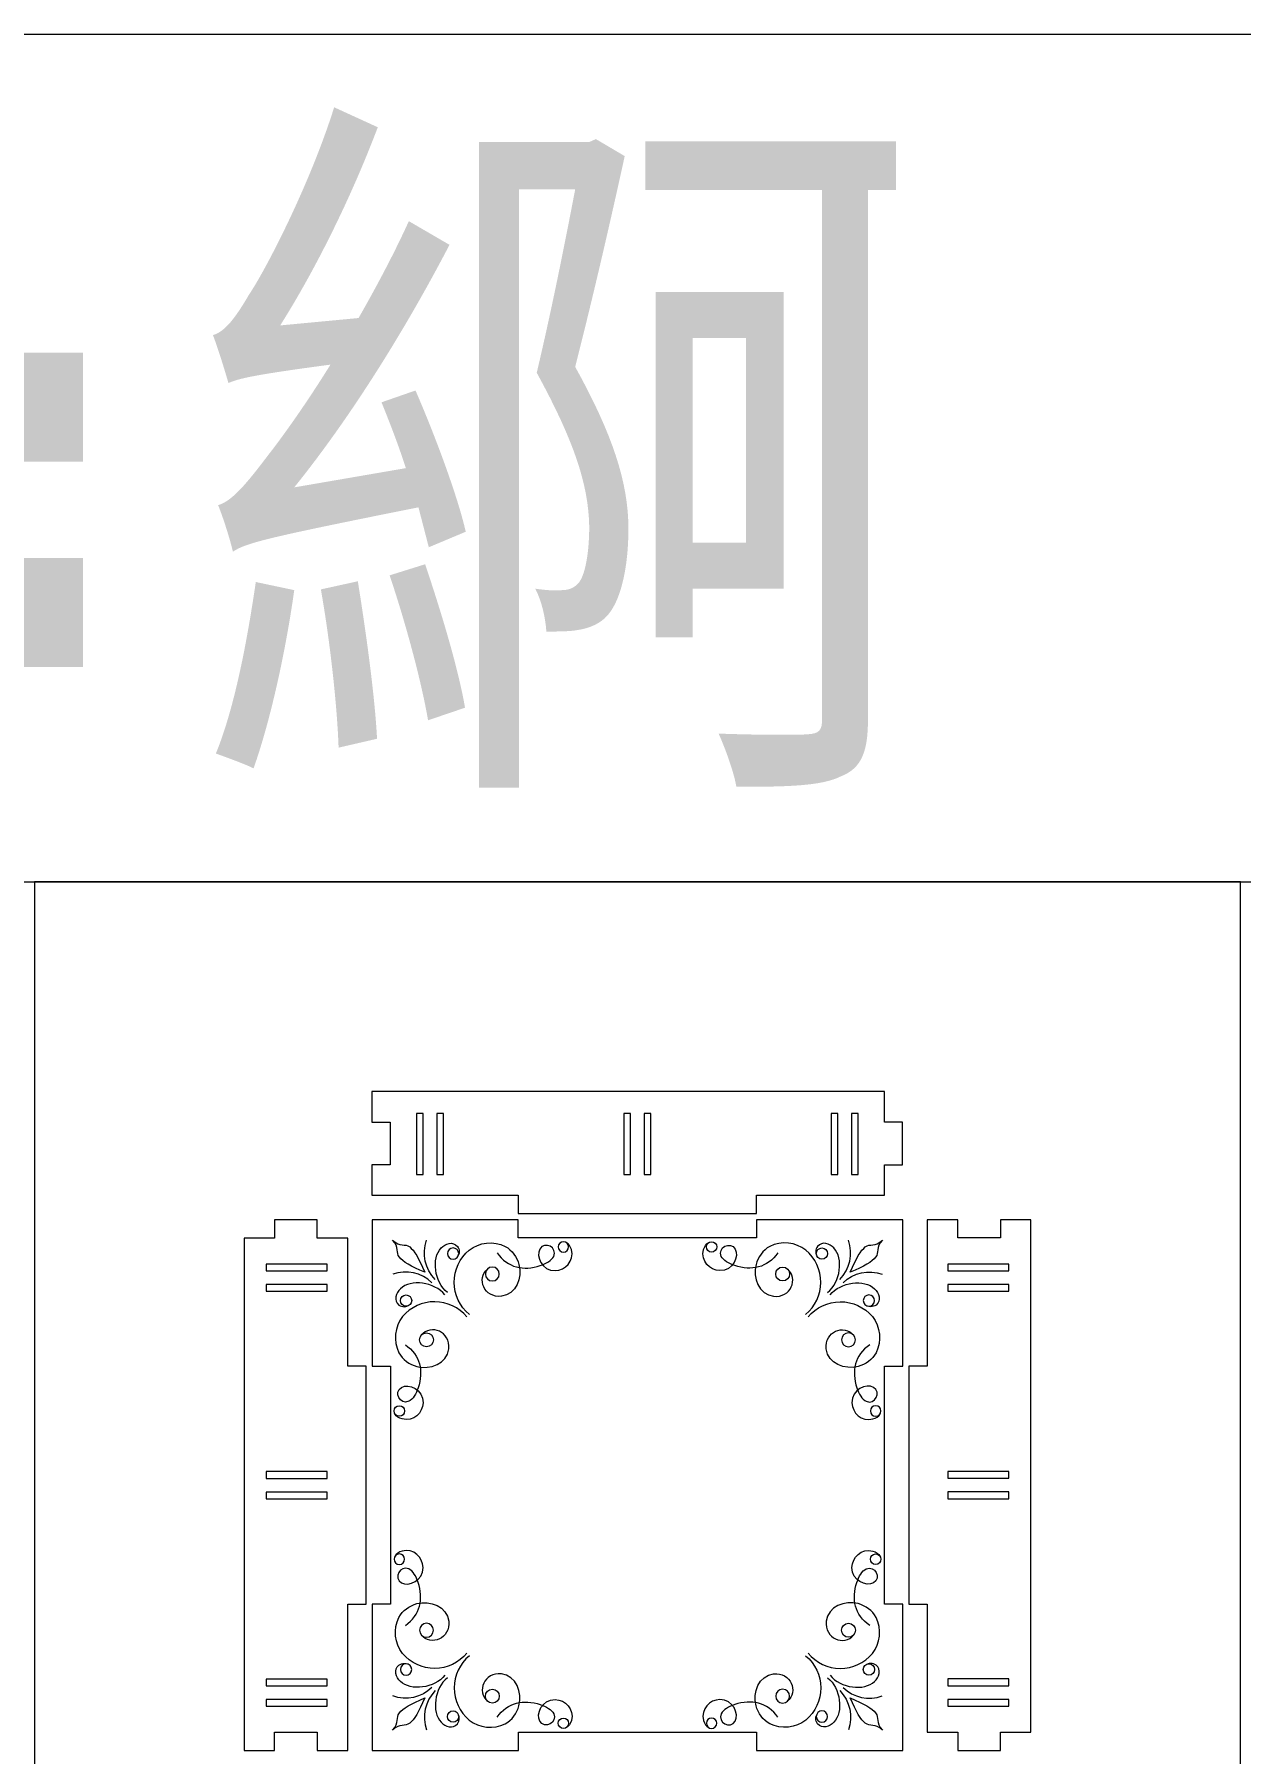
# Model space of a CAD drawing. Header units: millimetres. Extents: x -989 to 989, y -553 to 553.
# Drawn here: x 197.7 to 395.5, y 271.3 to 553.1 of the extents above; entities that cross this region are included whole.
import ezdxf

# ---------------------------------------------------------------- set-up
doc = ezdxf.new("R2010")
doc.units = ezdxf.units.MM
doc.header["$MEASUREMENT"] = 0
doc.layers.add('Camada 1', color=7, linetype='Continuous')
doc.styles.add('1', font='Arial', dxfattribs={"height": 1})

msp = doc.modelspace()

# ---------------------------------------------------------------- linework, layer by layer
at = {"layer": 'Camada 1', "color": 142, "lineweight": 20}
for points in [[(-988.6795, 414.1477), (988.6793, 414.1477), (988.6793, 553.0531), (-988.6795, 553.0531), (-988.6795, 414.1477)], [(197.7359, 150.4111), (395.4717, 150.4111), (395.4717, 414.1477), (197.7359, 414.1477), (197.7359, 150.4111)]]:
    msp.add_lwpolyline(points, close=True, dxfattribs=at)
at = {"layer": 'Camada 1', "lineweight": 9}
for points, knots in [([(253.0668, 379.7797), (283.1583, 379.7797), (306.9753, 379.7797), (337.0668, 379.7797), (337.0668, 379.7797), (337.0668, 379.7797), (337.0668, 374.7797), (337.0668, 374.7797), (337.0668, 374.7797), (337.0668, 374.7797), (340.0668, 374.7797), (340.0668, 374.7797), (340.0668, 374.7797), (340.0668, 374.7797), (340.0668, 367.7797), (340.0668, 367.7797), (340.0668, 367.7797), (340.0668, 367.7797), (337.0668, 367.7797), (337.0668, 367.7797), (337.0668, 367.7797), (337.0668, 367.7797), (337.0668, 362.7797), (337.0668, 362.7797), (337.0668, 362.7797), (337.0668, 362.7797), (327.5668, 362.7797), (327.5668, 362.7797), (327.5668, 362.7797), (327.5668, 362.7797), (327.5668, 362.7797), (327.5668, 362.7797), (327.5668, 362.7797), (327.5668, 362.7797), (316.09, 362.7797), (316.09, 362.7797), (316.09, 362.7797), (316.09, 362.7797), (316.09, 359.7797), (316.09, 359.7797), (316.09, 359.7797), (303.8473, 359.7797), (289.3099, 359.7797), (277.0672, 359.7797), (277.0672, 359.7797), (277.0672, 359.7797), (277.0672, 362.7797), (277.0672, 362.7797), (277.0672, 362.7797), (277.0672, 362.7797), (265.5668, 362.7797), (265.5668, 362.7797), (265.5668, 362.7797), (265.5668, 362.7797), (265.5668, 362.7797), (265.5668, 362.7797), (265.5668, 362.7797), (265.5668, 362.7797), (253.0668, 362.7797), (253.0668, 362.7797), (253.0668, 362.7797), (253.0668, 362.7797), (253.0668, 367.7797), (253.0668, 367.7797), (253.0668, 367.7797), (253.0668, 367.7797), (256.0668, 367.7797), (256.0668, 367.7797), (256.0668, 367.7797), (256.0668, 367.7797), (256.0668, 374.7797), (256.0668, 374.7797), (256.0668, 374.7797), (256.0668, 374.7797), (253.0668, 374.7797), (253.0668, 374.7797), (253.0668, 374.7797), (253.0668, 374.7797), (253.0668, 379.7797), (253.0668, 379.7797)], [0, 0, 0, 0, 0.04761905, 0.04761905, 0.04761905, 0.04761905, 0.0952381, 0.0952381, 0.0952381, 0.0952381, 0.14285714, 0.14285714, 0.14285714, 0.14285714, 0.19047619, 0.19047619, 0.19047619, 0.19047619, 0.23809524, 0.23809524, 0.23809524, 0.23809524, 0.28571429, 0.28571429, 0.28571429, 0.28571429, 0.33333333, 0.33333333, 0.33333333, 0.33333333, 0.38095238, 0.38095238, 0.38095238, 0.38095238, 0.42857143, 0.42857143, 0.42857143, 0.42857143, 0.47619048, 0.47619048, 0.47619048, 0.47619048, 0.52380952, 0.52380952, 0.52380952, 0.52380952, 0.57142857, 0.57142857, 0.57142857, 0.57142857, 0.61904762, 0.61904762, 0.61904762, 0.61904762, 0.66666667, 0.66666667, 0.66666667, 0.66666667, 0.71428571, 0.71428571, 0.71428571, 0.71428571, 0.76190476, 0.76190476, 0.76190476, 0.76190476, 0.80952381, 0.80952381, 0.80952381, 0.80952381, 0.85714286, 0.85714286, 0.85714286, 0.85714286, 0.9047619, 0.9047619, 0.9047619, 0.9047619, 1, 1, 1, 1]), ([(260.3487, 376.168), (260.3487, 376.168), (261.4619, 376.168), (261.4619, 376.168), (261.4619, 376.168), (261.4619, 376.168), (261.4619, 366.168), (261.4619, 366.168), (261.4619, 366.168), (261.4619, 366.168), (260.3487, 366.168), (260.3487, 366.168), (260.3487, 366.168), (260.3487, 366.168), (260.3487, 376.168), (260.3487, 376.168)], [0, 0, 0, 0, 0.2, 0.2, 0.2, 0.2, 0.4, 0.4, 0.4, 0.4, 0.6, 0.6, 0.6, 0.6, 1, 1, 1, 1]), ([(263.6883, 376.168), (263.6883, 376.168), (264.8015, 376.168), (264.8015, 376.168), (264.8015, 376.168), (264.8015, 376.168), (264.8015, 366.168), (264.8015, 366.168), (264.8015, 366.168), (264.8015, 366.168), (263.6883, 366.168), (263.6883, 366.168), (263.6883, 366.168), (263.6883, 366.168), (263.6883, 376.168), (263.6883, 376.168)], [0, 0, 0, 0, 0.2, 0.2, 0.2, 0.2, 0.4, 0.4, 0.4, 0.4, 0.6, 0.6, 0.6, 0.6, 1, 1, 1, 1]), ([(294.3404, 376.168), (294.3404, 376.168), (295.4536, 376.168), (295.4536, 376.168), (295.4536, 376.168), (295.4536, 376.168), (295.4536, 366.168), (295.4536, 366.168), (295.4536, 366.168), (295.4536, 366.168), (294.3404, 366.168), (294.3404, 366.168), (294.3404, 366.168), (294.3404, 366.168), (294.3404, 376.168), (294.3404, 376.168)], [0, 0, 0, 0, 0.2, 0.2, 0.2, 0.2, 0.4, 0.4, 0.4, 0.4, 0.6, 0.6, 0.6, 0.6, 1, 1, 1, 1]), ([(297.68, 376.168), (297.68, 376.168), (298.7932, 376.168), (298.7932, 376.168), (298.7932, 376.168), (298.7932, 376.168), (298.7932, 366.168), (298.7932, 366.168), (298.7932, 366.168), (298.7932, 366.168), (297.68, 366.168), (297.68, 366.168), (297.68, 366.168), (297.68, 366.168), (297.68, 376.168), (297.68, 376.168)], [0, 0, 0, 0, 0.2, 0.2, 0.2, 0.2, 0.4, 0.4, 0.4, 0.4, 0.6, 0.6, 0.6, 0.6, 1, 1, 1, 1]), ([(328.3482, 376.168), (328.3482, 376.168), (329.4614, 376.168), (329.4614, 376.168), (329.4614, 376.168), (329.4614, 376.168), (329.4614, 366.168), (329.4614, 366.168), (329.4614, 366.168), (329.4614, 366.168), (328.3482, 366.168), (328.3482, 366.168), (328.3482, 366.168), (328.3482, 366.168), (328.3482, 376.168), (328.3482, 376.168)], [0, 0, 0, 0, 0.2, 0.2, 0.2, 0.2, 0.4, 0.4, 0.4, 0.4, 0.6, 0.6, 0.6, 0.6, 1, 1, 1, 1]), ([(331.6878, 376.168), (331.6878, 376.168), (332.801, 376.168), (332.801, 376.168), (332.801, 376.168), (332.801, 376.168), (332.801, 366.168), (332.801, 366.168), (332.801, 366.168), (332.801, 366.168), (331.6878, 366.168), (331.6878, 366.168), (331.6878, 366.168), (331.6878, 366.168), (331.6878, 376.168), (331.6878, 376.168)], [0, 0, 0, 0, 0.2, 0.2, 0.2, 0.2, 0.4, 0.4, 0.4, 0.4, 0.6, 0.6, 0.6, 0.6, 1, 1, 1, 1]), ([(232.1039, 271.7565), (232.1039, 301.848), (232.1039, 325.665), (232.1039, 355.7565), (232.1039, 355.7565), (232.1039, 355.7565), (237.1039, 355.7565), (237.1039, 355.7565), (237.1039, 355.7565), (237.1039, 355.7565), (237.1039, 358.7565), (237.1039, 358.7565), (237.1039, 358.7565), (237.1039, 358.7565), (244.1039, 358.7565), (244.1039, 358.7565), (244.1039, 358.7565), (244.1039, 358.7565), (244.1039, 355.7565), (244.1039, 355.7565), (244.1039, 355.7565), (244.1039, 355.7565), (249.1039, 355.7565), (249.1039, 355.7565), (249.1039, 355.7565), (249.1039, 355.7565), (249.1039, 346.2565), (249.1039, 346.2565), (249.1039, 346.2565), (249.1039, 346.2565), (249.1039, 346.2565), (249.1039, 346.2565), (249.1039, 346.2565), (249.1039, 346.2565), (249.1039, 334.7797), (249.1039, 334.7797), (249.1039, 334.7797), (249.1039, 334.7797), (252.1039, 334.7797), (252.1039, 334.7797), (252.1039, 334.7797), (252.1039, 322.537), (252.1039, 307.9996), (252.1039, 295.7569), (252.1039, 295.7569), (252.1039, 295.7569), (249.1039, 295.7569), (249.1039, 295.7569), (249.1039, 295.7569), (249.1039, 295.7569), (249.1039, 284.2565), (249.1039, 284.2565), (249.1039, 284.2565), (249.1039, 284.2565), (249.1039, 284.2565), (249.1039, 284.2565), (249.1039, 284.2565), (249.1039, 284.2565), (249.1039, 271.7565), (249.1039, 271.7565), (249.1039, 271.7565), (249.1039, 271.7565), (244.1039, 271.7565), (244.1039, 271.7565), (244.1039, 271.7565), (244.1039, 271.7565), (244.1039, 274.7565), (244.1039, 274.7565), (244.1039, 274.7565), (244.1039, 274.7565), (237.1039, 274.7565), (237.1039, 274.7565), (237.1039, 274.7565), (237.1039, 274.7565), (237.1039, 271.7565), (237.1039, 271.7565), (237.1039, 271.7565), (237.1039, 271.7565), (232.1039, 271.7565), (232.1039, 271.7565)], [0, 0, 0, 0, 0.04761905, 0.04761905, 0.04761905, 0.04761905, 0.0952381, 0.0952381, 0.0952381, 0.0952381, 0.14285714, 0.14285714, 0.14285714, 0.14285714, 0.19047619, 0.19047619, 0.19047619, 0.19047619, 0.23809524, 0.23809524, 0.23809524, 0.23809524, 0.28571429, 0.28571429, 0.28571429, 0.28571429, 0.33333333, 0.33333333, 0.33333333, 0.33333333, 0.38095238, 0.38095238, 0.38095238, 0.38095238, 0.42857143, 0.42857143, 0.42857143, 0.42857143, 0.47619048, 0.47619048, 0.47619048, 0.47619048, 0.52380952, 0.52380952, 0.52380952, 0.52380952, 0.57142857, 0.57142857, 0.57142857, 0.57142857, 0.61904762, 0.61904762, 0.61904762, 0.61904762, 0.66666667, 0.66666667, 0.66666667, 0.66666667, 0.71428571, 0.71428571, 0.71428571, 0.71428571, 0.76190476, 0.76190476, 0.76190476, 0.76190476, 0.80952381, 0.80952381, 0.80952381, 0.80952381, 0.85714286, 0.85714286, 0.85714286, 0.85714286, 0.9047619, 0.9047619, 0.9047619, 0.9047619, 1, 1, 1, 1]), ([(253.1039, 358.7797), (263.4372, 358.7797), (266.7339, 358.7797), (277.0672, 358.7797), (277.0672, 358.7797), (277.0672, 358.7797), (277.0672, 355.7797), (277.0672, 355.7797), (277.0672, 355.7797), (289.3099, 355.7797), (303.8769, 355.7797), (316.1196, 355.7797), (316.1196, 355.7797), (316.1196, 355.7797), (316.1196, 358.7797), (316.1196, 358.7797), (316.1196, 358.7797), (326.4529, 358.7797), (329.7706, 358.7797), (340.1039, 358.7797), (340.1039, 358.7797), (340.1039, 350.4464), (340.1039, 343.113), (340.1039, 334.7797), (340.1039, 334.7797), (340.1039, 334.7797), (337.1039, 334.7797), (337.1039, 334.7797), (337.1039, 334.7797), (337.1039, 322.537), (337.1039, 308.0224), (337.1039, 295.7797), (337.1039, 295.7797), (337.1039, 295.7797), (340.1039, 295.7797), (340.1039, 295.7797), (340.1039, 295.7797), (340.1039, 287.4464), (340.1039, 280.113), (340.1039, 271.7797), (340.1039, 271.7797), (331.7706, 271.7797), (324.4372, 271.7797), (316.1039, 271.7797), (316.1039, 271.7797), (316.1039, 271.7797), (316.1039, 274.7797), (316.1039, 274.7797), (316.1039, 274.7797), (303.8612, 274.7797), (289.3466, 274.7797), (277.1039, 274.7797), (277.1039, 274.7797), (277.1039, 274.7797), (277.1039, 271.7797), (277.1039, 271.7797), (277.1039, 271.7797), (268.7706, 271.7797), (261.4372, 271.7797), (253.1039, 271.7797), (253.1039, 271.7797), (253.1039, 280.113), (253.1039, 287.4464), (253.1039, 295.7797), (253.1039, 295.7797), (253.1039, 295.7797), (256.1039, 295.7797), (256.1039, 295.7797), (256.1039, 295.7797), (256.1039, 308.0224), (256.1039, 322.537), (256.1039, 334.7797), (256.1039, 334.7797), (256.1039, 334.7797), (253.1039, 334.7797), (253.1039, 334.7797), (253.1039, 334.7797), (253.1039, 343.113), (253.1039, 350.4464), (253.1039, 358.7797)], [0, 0, 0, 0, 0.04761905, 0.04761905, 0.04761905, 0.04761905, 0.0952381, 0.0952381, 0.0952381, 0.0952381, 0.14285714, 0.14285714, 0.14285714, 0.14285714, 0.19047619, 0.19047619, 0.19047619, 0.19047619, 0.23809524, 0.23809524, 0.23809524, 0.23809524, 0.28571429, 0.28571429, 0.28571429, 0.28571429, 0.33333333, 0.33333333, 0.33333333, 0.33333333, 0.38095238, 0.38095238, 0.38095238, 0.38095238, 0.42857143, 0.42857143, 0.42857143, 0.42857143, 0.47619048, 0.47619048, 0.47619048, 0.47619048, 0.52380952, 0.52380952, 0.52380952, 0.52380952, 0.57142857, 0.57142857, 0.57142857, 0.57142857, 0.61904762, 0.61904762, 0.61904762, 0.61904762, 0.66666667, 0.66666667, 0.66666667, 0.66666667, 0.71428571, 0.71428571, 0.71428571, 0.71428571, 0.76190476, 0.76190476, 0.76190476, 0.76190476, 0.80952381, 0.80952381, 0.80952381, 0.80952381, 0.85714286, 0.85714286, 0.85714286, 0.85714286, 0.9047619, 0.9047619, 0.9047619, 0.9047619, 1, 1, 1, 1]), ([(361.1039, 358.7801), (361.1039, 328.6886), (361.1039, 304.8716), (361.1039, 274.7801), (361.1039, 274.7801), (361.1039, 274.7801), (356.1039, 274.7801), (356.1039, 274.7801), (356.1039, 274.7801), (356.1039, 274.7801), (356.1039, 271.7801), (356.1039, 271.7801), (356.1039, 271.7801), (356.1039, 271.7801), (349.1039, 271.7801), (349.1039, 271.7801), (349.1039, 271.7801), (349.1039, 271.7801), (349.1039, 274.7801), (349.1039, 274.7801), (349.1039, 274.7801), (349.1039, 274.7801), (344.1039, 274.7801), (344.1039, 274.7801), (344.1039, 274.7801), (344.1039, 274.7801), (344.1039, 284.2801), (344.1039, 284.2801), (344.1039, 284.2801), (344.1039, 284.2801), (344.1039, 284.2801), (344.1039, 284.2801), (344.1039, 284.2801), (344.1039, 284.2801), (344.1039, 295.7569), (344.1039, 295.7569), (344.1039, 295.7569), (344.1039, 295.7569), (341.1039, 295.7569), (341.1039, 295.7569), (341.1039, 295.7569), (341.1039, 307.9996), (341.1039, 322.537), (341.1039, 334.7797), (341.1039, 334.7797), (341.1039, 334.7797), (344.1039, 334.7797), (344.1039, 334.7797), (344.1039, 334.7797), (344.1039, 334.7797), (344.1039, 346.2801), (344.1039, 346.2801), (344.1039, 346.2801), (344.1039, 346.2801), (344.1039, 346.2801), (344.1039, 346.2801), (344.1039, 346.2801), (344.1039, 346.2801), (344.1039, 358.7801), (344.1039, 358.7801), (344.1039, 358.7801), (344.1039, 358.7801), (349.1039, 358.7801), (349.1039, 358.7801), (349.1039, 358.7801), (349.1039, 358.7801), (349.1039, 355.7801), (349.1039, 355.7801), (349.1039, 355.7801), (349.1039, 355.7801), (356.1039, 355.7801), (356.1039, 355.7801), (356.1039, 355.7801), (356.1039, 355.7801), (356.1039, 358.7801), (356.1039, 358.7801), (356.1039, 358.7801), (356.1039, 358.7801), (361.1039, 358.7801), (361.1039, 358.7801)], [0, 0, 0, 0, 0.04761905, 0.04761905, 0.04761905, 0.04761905, 0.0952381, 0.0952381, 0.0952381, 0.0952381, 0.14285714, 0.14285714, 0.14285714, 0.14285714, 0.19047619, 0.19047619, 0.19047619, 0.19047619, 0.23809524, 0.23809524, 0.23809524, 0.23809524, 0.28571429, 0.28571429, 0.28571429, 0.28571429, 0.33333333, 0.33333333, 0.33333333, 0.33333333, 0.38095238, 0.38095238, 0.38095238, 0.38095238, 0.42857143, 0.42857143, 0.42857143, 0.42857143, 0.47619048, 0.47619048, 0.47619048, 0.47619048, 0.52380952, 0.52380952, 0.52380952, 0.52380952, 0.57142857, 0.57142857, 0.57142857, 0.57142857, 0.61904762, 0.61904762, 0.61904762, 0.61904762, 0.66666667, 0.66666667, 0.66666667, 0.66666667, 0.71428571, 0.71428571, 0.71428571, 0.71428571, 0.76190476, 0.76190476, 0.76190476, 0.76190476, 0.80952381, 0.80952381, 0.80952381, 0.80952381, 0.85714286, 0.85714286, 0.85714286, 0.85714286, 0.9047619, 0.9047619, 0.9047619, 0.9047619, 1, 1, 1, 1]), ([(235.7156, 350.3775), (235.7156, 350.3775), (235.7156, 351.4907), (235.7156, 351.4907), (235.7156, 351.4907), (235.7156, 351.4907), (245.7156, 351.4907), (245.7156, 351.4907), (245.7156, 351.4907), (245.7156, 351.4907), (245.7156, 350.3775), (245.7156, 350.3775), (245.7156, 350.3775), (245.7156, 350.3775), (235.7156, 350.3775), (235.7156, 350.3775)], [0, 0, 0, 0, 0.2, 0.2, 0.2, 0.2, 0.4, 0.4, 0.4, 0.4, 0.6, 0.6, 0.6, 0.6, 1, 1, 1, 1]), ([(357.4922, 351.4982), (357.4922, 351.4982), (357.4922, 350.385), (357.4922, 350.385), (357.4922, 350.385), (357.4922, 350.385), (347.4922, 350.385), (347.4922, 350.385), (347.4922, 350.385), (347.4922, 350.385), (347.4922, 351.4982), (347.4922, 351.4982), (347.4922, 351.4982), (347.4922, 351.4982), (357.4922, 351.4982), (357.4922, 351.4982)], [0, 0, 0, 0, 0.2, 0.2, 0.2, 0.2, 0.4, 0.4, 0.4, 0.4, 0.6, 0.6, 0.6, 0.6, 1, 1, 1, 1]), ([(235.7156, 347.0379), (235.7156, 347.0379), (235.7156, 348.1511), (235.7156, 348.1511), (235.7156, 348.1511), (235.7156, 348.1511), (245.7156, 348.1511), (245.7156, 348.1511), (245.7156, 348.1511), (245.7156, 348.1511), (245.7156, 347.0379), (245.7156, 347.0379), (245.7156, 347.0379), (245.7156, 347.0379), (235.7156, 347.0379), (235.7156, 347.0379)], [0, 0, 0, 0, 0.2, 0.2, 0.2, 0.2, 0.4, 0.4, 0.4, 0.4, 0.6, 0.6, 0.6, 0.6, 1, 1, 1, 1]), ([(357.4922, 348.1586), (357.4922, 348.1586), (357.4922, 347.0454), (357.4922, 347.0454), (357.4922, 347.0454), (357.4922, 347.0454), (347.4922, 347.0454), (347.4922, 347.0454), (347.4922, 347.0454), (347.4922, 347.0454), (347.4922, 348.1586), (347.4922, 348.1586), (347.4922, 348.1586), (347.4922, 348.1586), (357.4922, 348.1586), (357.4922, 348.1586)], [0, 0, 0, 0, 0.2, 0.2, 0.2, 0.2, 0.4, 0.4, 0.4, 0.4, 0.6, 0.6, 0.6, 0.6, 1, 1, 1, 1]), ([(235.7156, 316.3697), (235.7156, 316.3697), (235.7156, 317.4829), (235.7156, 317.4829), (235.7156, 317.4829), (235.7156, 317.4829), (245.7156, 317.4829), (245.7156, 317.4829), (245.7156, 317.4829), (245.7156, 317.4829), (245.7156, 316.3697), (245.7156, 316.3697), (245.7156, 316.3697), (245.7156, 316.3697), (235.7156, 316.3697), (235.7156, 316.3697)], [0, 0, 0, 0, 0.2, 0.2, 0.2, 0.2, 0.4, 0.4, 0.4, 0.4, 0.6, 0.6, 0.6, 0.6, 1, 1, 1, 1]), ([(357.4922, 317.5065), (357.4922, 317.5065), (357.4922, 316.3933), (357.4922, 316.3933), (357.4922, 316.3933), (357.4922, 316.3933), (347.4922, 316.3933), (347.4922, 316.3933), (347.4922, 316.3933), (347.4922, 316.3933), (347.4922, 317.5065), (347.4922, 317.5065), (347.4922, 317.5065), (347.4922, 317.5065), (357.4922, 317.5065), (357.4922, 317.5065)], [0, 0, 0, 0, 0.2, 0.2, 0.2, 0.2, 0.4, 0.4, 0.4, 0.4, 0.6, 0.6, 0.6, 0.6, 1, 1, 1, 1]), ([(235.7156, 313.0301), (235.7156, 313.0301), (235.7156, 314.1433), (235.7156, 314.1433), (235.7156, 314.1433), (235.7156, 314.1433), (245.7156, 314.1433), (245.7156, 314.1433), (245.7156, 314.1433), (245.7156, 314.1433), (245.7156, 313.0301), (245.7156, 313.0301), (245.7156, 313.0301), (245.7156, 313.0301), (235.7156, 313.0301), (235.7156, 313.0301)], [0, 0, 0, 0, 0.2, 0.2, 0.2, 0.2, 0.4, 0.4, 0.4, 0.4, 0.6, 0.6, 0.6, 0.6, 1, 1, 1, 1]), ([(357.4922, 314.1669), (357.4922, 314.1669), (357.4922, 313.0537), (357.4922, 313.0537), (357.4922, 313.0537), (357.4922, 313.0537), (347.4922, 313.0537), (347.4922, 313.0537), (347.4922, 313.0537), (347.4922, 313.0537), (347.4922, 314.1669), (347.4922, 314.1669), (347.4922, 314.1669), (347.4922, 314.1669), (357.4922, 314.1669), (357.4922, 314.1669)], [0, 0, 0, 0, 0.2, 0.2, 0.2, 0.2, 0.4, 0.4, 0.4, 0.4, 0.6, 0.6, 0.6, 0.6, 1, 1, 1, 1]), ([(235.7156, 282.378), (235.7156, 282.378), (235.7156, 283.4912), (235.7156, 283.4912), (235.7156, 283.4912), (235.7156, 283.4912), (245.7156, 283.4912), (245.7156, 283.4912), (245.7156, 283.4912), (245.7156, 283.4912), (245.7156, 282.378), (245.7156, 282.378), (245.7156, 282.378), (245.7156, 282.378), (235.7156, 282.378), (235.7156, 282.378)], [0, 0, 0, 0, 0.2, 0.2, 0.2, 0.2, 0.4, 0.4, 0.4, 0.4, 0.6, 0.6, 0.6, 0.6, 1, 1, 1, 1]), ([(357.4922, 283.4987), (357.4922, 283.4987), (357.4922, 282.3855), (357.4922, 282.3855), (357.4922, 282.3855), (357.4922, 282.3855), (347.4922, 282.3855), (347.4922, 282.3855), (347.4922, 282.3855), (347.4922, 282.3855), (347.4922, 283.4987), (347.4922, 283.4987), (347.4922, 283.4987), (347.4922, 283.4987), (357.4922, 283.4987), (357.4922, 283.4987)], [0, 0, 0, 0, 0.2, 0.2, 0.2, 0.2, 0.4, 0.4, 0.4, 0.4, 0.6, 0.6, 0.6, 0.6, 1, 1, 1, 1]), ([(235.7156, 279.0384), (235.7156, 279.0384), (235.7156, 280.1516), (235.7156, 280.1516), (235.7156, 280.1516), (235.7156, 280.1516), (245.7156, 280.1516), (245.7156, 280.1516), (245.7156, 280.1516), (245.7156, 280.1516), (245.7156, 279.0384), (245.7156, 279.0384), (245.7156, 279.0384), (245.7156, 279.0384), (235.7156, 279.0384), (235.7156, 279.0384)], [0, 0, 0, 0, 0.2, 0.2, 0.2, 0.2, 0.4, 0.4, 0.4, 0.4, 0.6, 0.6, 0.6, 0.6, 1, 1, 1, 1]), ([(357.4922, 280.1591), (357.4922, 280.1591), (357.4922, 279.0459), (357.4922, 279.0459), (357.4922, 279.0459), (357.4922, 279.0459), (347.4922, 279.0459), (347.4922, 279.0459), (347.4922, 279.0459), (347.4922, 279.0459), (347.4922, 280.1591), (347.4922, 280.1591), (347.4922, 280.1591), (347.4922, 280.1591), (357.4922, 280.1591), (357.4922, 280.1591)], [0, 0, 0, 0, 0.2, 0.2, 0.2, 0.2, 0.4, 0.4, 0.4, 0.4, 0.6, 0.6, 0.6, 0.6, 1, 1, 1, 1])]:
    msp.add_open_spline(points, degree=3, knots=knots, dxfattribs=at)
at = {"layer": 'Camada 1', "color": 240, "lineweight": 20}
for points, knots in [([(256.4474, 355.4362), (257.6335, 354.2024), (256.9614, 353.4146), (257.568, 352.6248), (257.568, 352.6248), (258.1045, 351.9265), (259.4557, 351.0754), (261.7168, 350.1668), (261.7168, 350.1668), (260.8082, 352.4279), (259.9571, 353.7791), (259.2588, 354.3156), (259.2588, 354.3156), (258.469, 354.9222), (257.6812, 354.2501), (256.4474, 355.4362)], [0, 0, 0, 0, 0.2, 0.2, 0.2, 0.2, 0.4, 0.4, 0.4, 0.4, 0.6, 0.6, 0.6, 0.6, 1, 1, 1, 1]), ([(265.4371, 346.8548), (263.2787, 348.5565), (262.8234, 352.4664), (264.4103, 354.1493), (264.4103, 354.1493), (265.0883, 354.8684), (266.374, 355.3084), (267.0878, 354.3918), (267.0878, 354.3918), (267.2737, 354.153), (267.3824, 353.8482), (267.3736, 353.512), (267.3736, 353.512), (267.3772, 353.327), (267.3439, 353.1634), (267.2839, 353.0225)], [0, 0, 0, 0, 0.2, 0.2, 0.2, 0.2, 0.4, 0.4, 0.4, 0.4, 0.6, 0.6, 0.6, 0.6, 1, 1, 1, 1]), ([(269.0477, 343.2509), (267.4755, 344.5444), (266.5599, 346.47), (266.5489, 348.5059), (266.5489, 348.5059), (266.5379, 350.5417), (267.4327, 352.4771), (268.9908, 353.7875), (268.9908, 353.7875), (270.6888, 355.1081), (272.9901, 355.3478), (274.9238, 354.4055), (274.9238, 354.4055), (276.0385, 353.7556), (276.8472, 352.6873), (277.1702, 351.4381), (277.1702, 351.4381), (277.7219, 349.3038), (276.7377, 346.506), (274.2922, 346.2272), (274.2922, 346.2272), (271.4792, 345.9069), (270.1166, 349.12), (272.0572, 350.7377)], [0, 0, 0, 0, 0.14285714, 0.14285714, 0.14285714, 0.14285714, 0.28571429, 0.28571429, 0.28571429, 0.28571429, 0.42857143, 0.42857143, 0.42857143, 0.42857143, 0.57142857, 0.57142857, 0.57142857, 0.57142857, 0.71428571, 0.71428571, 0.71428571, 0.71428571, 1, 1, 1, 1]), ([(273.596, 353.3381), (275.304, 350.8933), (277.9544, 350.3391), (280.6519, 351.2443), (280.6519, 351.2443), (281.6457, 351.5778), (282.557, 352.0922), (282.8696, 352.7643), (282.8696, 352.7643), (283.5365, 354.1976), (281.3705, 355.3562), (280.5865, 353.9714), (280.5865, 353.9714), (279.9242, 352.8023), (280.9132, 350.3934), (283.1137, 350.4362), (283.1137, 350.4362), (284.749, 350.468), (286.2924, 351.964), (285.7628, 353.8723), (285.7628, 353.8723), (285.6296, 354.3524), (285.3673, 354.8118), (284.9624, 355.0123)], [0, 0, 0, 0, 0.14285714, 0.14285714, 0.14285714, 0.14285714, 0.28571429, 0.28571429, 0.28571429, 0.28571429, 0.42857143, 0.42857143, 0.42857143, 0.42857143, 0.57142857, 0.57142857, 0.57142857, 0.57142857, 0.71428571, 0.71428571, 0.71428571, 0.71428571, 1, 1, 1, 1]), ([(319.6118, 353.3381), (317.9038, 350.8933), (315.2534, 350.3391), (312.5559, 351.2443), (312.5559, 351.2443), (311.5621, 351.5778), (310.6508, 352.0922), (310.3382, 352.7643), (310.3382, 352.7643), (309.6713, 354.1976), (311.8373, 355.3562), (312.6213, 353.9714), (312.6213, 353.9714), (313.2836, 352.8023), (312.2946, 350.3934), (310.0941, 350.4362), (310.0941, 350.4362), (308.4588, 350.468), (306.9154, 351.964), (307.445, 353.8723), (307.445, 353.8723), (307.5782, 354.3524), (307.8405, 354.8118), (308.2454, 355.0123)], [0, 0, 0, 0, 0.14285714, 0.14285714, 0.14285714, 0.14285714, 0.28571429, 0.28571429, 0.28571429, 0.28571429, 0.42857143, 0.42857143, 0.42857143, 0.42857143, 0.57142857, 0.57142857, 0.57142857, 0.57142857, 0.71428571, 0.71428571, 0.71428571, 0.71428571, 1, 1, 1, 1]), ([(324.1601, 343.2509), (325.7323, 344.5444), (326.6479, 346.47), (326.6589, 348.5059), (326.6589, 348.5059), (326.6699, 350.5417), (325.7751, 352.4771), (324.217, 353.7875), (324.217, 353.7875), (322.519, 355.1081), (320.2177, 355.3478), (318.284, 354.4055), (318.284, 354.4055), (317.1693, 353.7556), (316.3606, 352.6873), (316.0376, 351.4381), (316.0376, 351.4381), (315.4859, 349.3038), (316.4701, 346.506), (318.9156, 346.2272), (318.9156, 346.2272), (321.7286, 345.9069), (323.0912, 349.12), (321.1506, 350.7377)], [0, 0, 0, 0, 0.14285714, 0.14285714, 0.14285714, 0.14285714, 0.28571429, 0.28571429, 0.28571429, 0.28571429, 0.42857143, 0.42857143, 0.42857143, 0.42857143, 0.57142857, 0.57142857, 0.57142857, 0.57142857, 0.71428571, 0.71428571, 0.71428571, 0.71428571, 1, 1, 1, 1]), ([(327.7707, 346.8548), (329.9291, 348.5565), (330.3844, 352.4664), (328.7975, 354.1493), (328.7975, 354.1493), (328.1195, 354.8684), (326.8338, 355.3084), (326.12, 354.3918), (326.12, 354.3918), (325.9341, 354.153), (325.8254, 353.8482), (325.8342, 353.512), (325.8342, 353.512), (325.8306, 353.327), (325.8639, 353.1634), (325.9239, 353.0225)], [0, 0, 0, 0, 0.2, 0.2, 0.2, 0.2, 0.4, 0.4, 0.4, 0.4, 0.6, 0.6, 0.6, 0.6, 1, 1, 1, 1]), ([(336.7604, 355.4362), (335.5266, 354.2501), (334.7388, 354.9222), (333.949, 354.3156), (333.949, 354.3156), (333.2507, 353.7791), (332.3996, 352.4279), (331.491, 350.1668), (331.491, 350.1668), (333.7521, 351.0754), (335.1033, 351.9265), (335.6398, 352.6248), (335.6398, 352.6248), (336.2464, 353.4146), (335.5743, 354.2024), (336.7604, 355.4362)], [0, 0, 0, 0, 0.2, 0.2, 0.2, 0.2, 0.4, 0.4, 0.4, 0.4, 0.6, 0.6, 0.6, 0.6, 1, 1, 1, 1]), ([(265.0288, 346.4465), (263.3271, 348.6049), (259.4172, 349.0602), (257.7343, 347.4733), (257.7343, 347.4733), (257.0152, 346.7953), (256.5752, 345.5096), (257.4918, 344.7958), (257.4918, 344.7958), (257.7306, 344.6099), (258.0354, 344.5012), (258.3716, 344.51), (258.3716, 344.51), (258.5566, 344.5064), (258.7202, 344.5397), (258.8611, 344.5997)], [0, 0, 0, 0, 0.2, 0.2, 0.2, 0.2, 0.4, 0.4, 0.4, 0.4, 0.6, 0.6, 0.6, 0.6, 1, 1, 1, 1]), ([(328.179, 346.4465), (329.8807, 348.6049), (333.7906, 349.0602), (335.4735, 347.4733), (335.4735, 347.4733), (336.1926, 346.7953), (336.6326, 345.5096), (335.716, 344.7958), (335.716, 344.7958), (335.4772, 344.6099), (335.1724, 344.5012), (334.8362, 344.51), (334.8362, 344.51), (334.6512, 344.5064), (334.4876, 344.5397), (334.3467, 344.5997)], [0, 0, 0, 0, 0.2, 0.2, 0.2, 0.2, 0.4, 0.4, 0.4, 0.4, 0.6, 0.6, 0.6, 0.6, 1, 1, 1, 1]), ([(268.6327, 342.8359), (267.3392, 344.4081), (265.4136, 345.3237), (263.3777, 345.3347), (263.3777, 345.3347), (261.3419, 345.3457), (259.4065, 344.4509), (258.0961, 342.8928), (258.0961, 342.8928), (256.7755, 341.1948), (256.5358, 338.8935), (257.4781, 336.9598), (257.4781, 336.9598), (258.128, 335.8451), (259.1963, 335.0364), (260.4455, 334.7134), (260.4455, 334.7134), (262.5798, 334.1617), (265.3776, 335.1459), (265.6564, 337.5914), (265.6564, 337.5914), (265.9767, 340.4044), (262.7636, 341.767), (261.1459, 339.8264)], [0, 0, 0, 0, 0.14285714, 0.14285714, 0.14285714, 0.14285714, 0.28571429, 0.28571429, 0.28571429, 0.28571429, 0.42857143, 0.42857143, 0.42857143, 0.42857143, 0.57142857, 0.57142857, 0.57142857, 0.57142857, 0.71428571, 0.71428571, 0.71428571, 0.71428571, 1, 1, 1, 1]), ([(324.5751, 342.8359), (325.8686, 344.4081), (327.7942, 345.3237), (329.8301, 345.3347), (329.8301, 345.3347), (331.8659, 345.3457), (333.8013, 344.4509), (335.1117, 342.8928), (335.1117, 342.8928), (336.4323, 341.1948), (336.672, 338.8935), (335.7297, 336.9598), (335.7297, 336.9598), (335.0798, 335.8451), (334.0115, 335.0364), (332.7623, 334.7134), (332.7623, 334.7134), (330.628, 334.1617), (327.8302, 335.1459), (327.5514, 337.5914), (327.5514, 337.5914), (327.2311, 340.4044), (330.4442, 341.767), (332.0619, 339.8264)], [0, 0, 0, 0, 0.14285714, 0.14285714, 0.14285714, 0.14285714, 0.28571429, 0.28571429, 0.28571429, 0.28571429, 0.42857143, 0.42857143, 0.42857143, 0.42857143, 0.57142857, 0.57142857, 0.57142857, 0.57142857, 0.71428571, 0.71428571, 0.71428571, 0.71428571, 1, 1, 1, 1]), ([(258.5455, 338.2876), (260.9903, 336.5796), (261.5445, 333.9292), (260.6393, 331.2317), (260.6393, 331.2317), (260.3058, 330.2379), (259.7914, 329.3266), (259.1193, 329.014), (259.1193, 329.014), (257.686, 328.3471), (256.5274, 330.5131), (257.9122, 331.2971), (257.9122, 331.2971), (259.0813, 331.9594), (261.4902, 330.9704), (261.4474, 328.7699), (261.4474, 328.7699), (261.4156, 327.1346), (259.9196, 325.5912), (258.0113, 326.1208), (258.0113, 326.1208), (257.5312, 326.254), (257.0718, 326.5163), (256.8713, 326.9212)], [0, 0, 0, 0, 0.14285714, 0.14285714, 0.14285714, 0.14285714, 0.28571429, 0.28571429, 0.28571429, 0.28571429, 0.42857143, 0.42857143, 0.42857143, 0.42857143, 0.57142857, 0.57142857, 0.57142857, 0.57142857, 0.71428571, 0.71428571, 0.71428571, 0.71428571, 1, 1, 1, 1]), ([(334.6623, 338.2876), (332.2175, 336.5796), (331.6633, 333.9292), (332.5685, 331.2317), (332.5685, 331.2317), (332.902, 330.2379), (333.4164, 329.3266), (334.0885, 329.014), (334.0885, 329.014), (335.5218, 328.3471), (336.6804, 330.5131), (335.2956, 331.2971), (335.2956, 331.2971), (334.1265, 331.9594), (331.7176, 330.9704), (331.7604, 328.7699), (331.7604, 328.7699), (331.7922, 327.1346), (333.2882, 325.5912), (335.1965, 326.1208), (335.1965, 326.1208), (335.6766, 326.254), (336.136, 326.5163), (336.3365, 326.9212)], [0, 0, 0, 0, 0.14285714, 0.14285714, 0.14285714, 0.14285714, 0.28571429, 0.28571429, 0.28571429, 0.28571429, 0.42857143, 0.42857143, 0.42857143, 0.42857143, 0.57142857, 0.57142857, 0.57142857, 0.57142857, 0.71428571, 0.71428571, 0.71428571, 0.71428571, 1, 1, 1, 1]), ([(258.5455, 292.2718), (260.9903, 293.9798), (261.5445, 296.6302), (260.6393, 299.3277), (260.6393, 299.3277), (260.3058, 300.3215), (259.7914, 301.2328), (259.1193, 301.5454), (259.1193, 301.5454), (257.686, 302.2123), (256.5274, 300.0463), (257.9122, 299.2623), (257.9122, 299.2623), (259.0813, 298.6), (261.4902, 299.589), (261.4474, 301.7895), (261.4474, 301.7895), (261.4156, 303.4248), (259.9196, 304.9682), (258.0113, 304.4386), (258.0113, 304.4386), (257.5312, 304.3054), (257.0718, 304.0431), (256.8713, 303.6382)], [0, 0, 0, 0, 0.14285714, 0.14285714, 0.14285714, 0.14285714, 0.28571429, 0.28571429, 0.28571429, 0.28571429, 0.42857143, 0.42857143, 0.42857143, 0.42857143, 0.57142857, 0.57142857, 0.57142857, 0.57142857, 0.71428571, 0.71428571, 0.71428571, 0.71428571, 1, 1, 1, 1]), ([(334.6623, 292.2718), (332.2175, 293.9798), (331.6633, 296.6302), (332.5685, 299.3277), (332.5685, 299.3277), (332.902, 300.3215), (333.4164, 301.2328), (334.0885, 301.5454), (334.0885, 301.5454), (335.5218, 302.2123), (336.6804, 300.0463), (335.2956, 299.2623), (335.2956, 299.2623), (334.1265, 298.6), (331.7176, 299.589), (331.7604, 301.7895), (331.7604, 301.7895), (331.7922, 303.4248), (333.2882, 304.9682), (335.1965, 304.4386), (335.1965, 304.4386), (335.6766, 304.3054), (336.136, 304.0431), (336.3365, 303.6382)], [0, 0, 0, 0, 0.14285714, 0.14285714, 0.14285714, 0.14285714, 0.28571429, 0.28571429, 0.28571429, 0.28571429, 0.42857143, 0.42857143, 0.42857143, 0.42857143, 0.57142857, 0.57142857, 0.57142857, 0.57142857, 0.71428571, 0.71428571, 0.71428571, 0.71428571, 1, 1, 1, 1]), ([(268.6327, 287.7235), (267.3392, 286.1513), (265.4136, 285.2357), (263.3777, 285.2247), (263.3777, 285.2247), (261.3419, 285.2137), (259.4065, 286.1085), (258.0961, 287.6666), (258.0961, 287.6666), (256.7755, 289.3646), (256.5358, 291.6659), (257.4781, 293.5996), (257.4781, 293.5996), (258.128, 294.7143), (259.1963, 295.523), (260.4455, 295.846), (260.4455, 295.846), (262.5798, 296.3977), (265.3776, 295.4135), (265.6564, 292.968), (265.6564, 292.968), (265.9767, 290.155), (262.7636, 288.7924), (261.1459, 290.733)], [0, 0, 0, 0, 0.14285714, 0.14285714, 0.14285714, 0.14285714, 0.28571429, 0.28571429, 0.28571429, 0.28571429, 0.42857143, 0.42857143, 0.42857143, 0.42857143, 0.57142857, 0.57142857, 0.57142857, 0.57142857, 0.71428571, 0.71428571, 0.71428571, 0.71428571, 1, 1, 1, 1]), ([(324.5751, 287.7235), (325.8686, 286.1513), (327.7942, 285.2357), (329.8301, 285.2247), (329.8301, 285.2247), (331.8659, 285.2137), (333.8013, 286.1085), (335.1117, 287.6666), (335.1117, 287.6666), (336.4323, 289.3646), (336.672, 291.6659), (335.7297, 293.5996), (335.7297, 293.5996), (335.0798, 294.7143), (334.0115, 295.523), (332.7623, 295.846), (332.7623, 295.846), (330.628, 296.3977), (327.8302, 295.4135), (327.5514, 292.968), (327.5514, 292.968), (327.2311, 290.155), (330.4442, 288.7924), (332.0619, 290.733)], [0, 0, 0, 0, 0.14285714, 0.14285714, 0.14285714, 0.14285714, 0.28571429, 0.28571429, 0.28571429, 0.28571429, 0.42857143, 0.42857143, 0.42857143, 0.42857143, 0.57142857, 0.57142857, 0.57142857, 0.57142857, 0.71428571, 0.71428571, 0.71428571, 0.71428571, 1, 1, 1, 1]), ([(265.0288, 284.1129), (263.3271, 281.9545), (259.4172, 281.4992), (257.7343, 283.0861), (257.7343, 283.0861), (257.0152, 283.7641), (256.5752, 285.0498), (257.4918, 285.7636), (257.4918, 285.7636), (257.7306, 285.9495), (258.0354, 286.0582), (258.3716, 286.0494), (258.3716, 286.0494), (258.5566, 286.053), (258.7202, 286.0197), (258.8611, 285.9597)], [0, 0, 0, 0, 0.2, 0.2, 0.2, 0.2, 0.4, 0.4, 0.4, 0.4, 0.6, 0.6, 0.6, 0.6, 1, 1, 1, 1]), ([(269.0477, 287.3085), (267.4755, 286.015), (266.5599, 284.0894), (266.5489, 282.0535), (266.5489, 282.0535), (266.5379, 280.0177), (267.4327, 278.0823), (268.9908, 276.7719), (268.9908, 276.7719), (270.6888, 275.4513), (272.9901, 275.2116), (274.9238, 276.1539), (274.9238, 276.1539), (276.0385, 276.8038), (276.8472, 277.8721), (277.1702, 279.1213), (277.1702, 279.1213), (277.7219, 281.2556), (276.7377, 284.0534), (274.2922, 284.3322), (274.2922, 284.3322), (271.4792, 284.6525), (270.1166, 281.4394), (272.0572, 279.8217)], [0, 0, 0, 0, 0.14285714, 0.14285714, 0.14285714, 0.14285714, 0.28571429, 0.28571429, 0.28571429, 0.28571429, 0.42857143, 0.42857143, 0.42857143, 0.42857143, 0.57142857, 0.57142857, 0.57142857, 0.57142857, 0.71428571, 0.71428571, 0.71428571, 0.71428571, 1, 1, 1, 1]), ([(324.1601, 287.3085), (325.7323, 286.015), (326.6479, 284.0894), (326.6589, 282.0535), (326.6589, 282.0535), (326.6699, 280.0177), (325.7751, 278.0823), (324.217, 276.7719), (324.217, 276.7719), (322.519, 275.4513), (320.2177, 275.2116), (318.284, 276.1539), (318.284, 276.1539), (317.1693, 276.8038), (316.3606, 277.8721), (316.0376, 279.1213), (316.0376, 279.1213), (315.4859, 281.2556), (316.4701, 284.0534), (318.9156, 284.3322), (318.9156, 284.3322), (321.7286, 284.6525), (323.0912, 281.4394), (321.1506, 279.8217)], [0, 0, 0, 0, 0.14285714, 0.14285714, 0.14285714, 0.14285714, 0.28571429, 0.28571429, 0.28571429, 0.28571429, 0.42857143, 0.42857143, 0.42857143, 0.42857143, 0.57142857, 0.57142857, 0.57142857, 0.57142857, 0.71428571, 0.71428571, 0.71428571, 0.71428571, 1, 1, 1, 1]), ([(328.179, 284.1129), (329.8807, 281.9545), (333.7906, 281.4992), (335.4735, 283.0861), (335.4735, 283.0861), (336.1926, 283.7641), (336.6326, 285.0498), (335.716, 285.7636), (335.716, 285.7636), (335.4772, 285.9495), (335.1724, 286.0582), (334.8362, 286.0494), (334.8362, 286.0494), (334.6512, 286.053), (334.4876, 286.0197), (334.3467, 285.9597)], [0, 0, 0, 0, 0.2, 0.2, 0.2, 0.2, 0.4, 0.4, 0.4, 0.4, 0.6, 0.6, 0.6, 0.6, 1, 1, 1, 1]), ([(265.4371, 283.7046), (263.2787, 282.0029), (262.8234, 278.093), (264.4103, 276.4101), (264.4103, 276.4101), (265.0883, 275.691), (266.374, 275.251), (267.0878, 276.1676), (267.0878, 276.1676), (267.2737, 276.4064), (267.3824, 276.7112), (267.3736, 277.0474), (267.3736, 277.0474), (267.3772, 277.2324), (267.3439, 277.396), (267.2839, 277.5369)], [0, 0, 0, 0, 0.2, 0.2, 0.2, 0.2, 0.4, 0.4, 0.4, 0.4, 0.6, 0.6, 0.6, 0.6, 1, 1, 1, 1]), ([(327.7707, 283.7046), (329.9291, 282.0029), (330.3844, 278.093), (328.7975, 276.4101), (328.7975, 276.4101), (328.1195, 275.691), (326.8338, 275.251), (326.12, 276.1676), (326.12, 276.1676), (325.9341, 276.4064), (325.8254, 276.7112), (325.8342, 277.0474), (325.8342, 277.0474), (325.8306, 277.2324), (325.8639, 277.396), (325.9239, 277.5369)], [0, 0, 0, 0, 0.2, 0.2, 0.2, 0.2, 0.4, 0.4, 0.4, 0.4, 0.6, 0.6, 0.6, 0.6, 1, 1, 1, 1]), ([(256.4474, 275.1232), (257.6812, 276.3093), (258.469, 275.6372), (259.2588, 276.2438), (259.2588, 276.2438), (259.9571, 276.7803), (260.8082, 278.1315), (261.7168, 280.3926), (261.7168, 280.3926), (259.4557, 279.484), (258.1045, 278.6329), (257.568, 277.9346), (257.568, 277.9346), (256.9614, 277.1448), (257.6335, 276.357), (256.4474, 275.1232)], [0, 0, 0, 0, 0.2, 0.2, 0.2, 0.2, 0.4, 0.4, 0.4, 0.4, 0.6, 0.6, 0.6, 0.6, 1, 1, 1, 1]), ([(273.596, 277.2213), (275.304, 279.6661), (277.9544, 280.2203), (280.6519, 279.3151), (280.6519, 279.3151), (281.6457, 278.9816), (282.557, 278.4672), (282.8696, 277.7951), (282.8696, 277.7951), (283.5365, 276.3618), (281.3705, 275.2032), (280.5865, 276.588), (280.5865, 276.588), (279.9242, 277.7571), (280.9132, 280.166), (283.1137, 280.1232), (283.1137, 280.1232), (284.749, 280.0914), (286.2924, 278.5954), (285.7628, 276.6871), (285.7628, 276.6871), (285.6296, 276.207), (285.3673, 275.7476), (284.9624, 275.5471)], [0, 0, 0, 0, 0.14285714, 0.14285714, 0.14285714, 0.14285714, 0.28571429, 0.28571429, 0.28571429, 0.28571429, 0.42857143, 0.42857143, 0.42857143, 0.42857143, 0.57142857, 0.57142857, 0.57142857, 0.57142857, 0.71428571, 0.71428571, 0.71428571, 0.71428571, 1, 1, 1, 1]), ([(319.6118, 277.2213), (317.9038, 279.6661), (315.2534, 280.2203), (312.5559, 279.3151), (312.5559, 279.3151), (311.5621, 278.9816), (310.6508, 278.4672), (310.3382, 277.7951), (310.3382, 277.7951), (309.6713, 276.3618), (311.8373, 275.2032), (312.6213, 276.588), (312.6213, 276.588), (313.2836, 277.7571), (312.2946, 280.166), (310.0941, 280.1232), (310.0941, 280.1232), (308.4588, 280.0914), (306.9154, 278.5954), (307.445, 276.6871), (307.445, 276.6871), (307.5782, 276.207), (307.8405, 275.7476), (308.2454, 275.5471)], [0, 0, 0, 0, 0.14285714, 0.14285714, 0.14285714, 0.14285714, 0.28571429, 0.28571429, 0.28571429, 0.28571429, 0.42857143, 0.42857143, 0.42857143, 0.42857143, 0.57142857, 0.57142857, 0.57142857, 0.57142857, 0.71428571, 0.71428571, 0.71428571, 0.71428571, 1, 1, 1, 1]), ([(336.7604, 275.1232), (335.5743, 276.357), (336.2464, 277.1448), (335.6398, 277.9346), (335.6398, 277.9346), (335.1033, 278.6329), (333.7521, 279.484), (331.491, 280.3926), (331.491, 280.3926), (332.3996, 278.1315), (333.2507, 276.7803), (333.949, 276.2438), (333.949, 276.2438), (334.7388, 275.6372), (335.5266, 276.3093), (336.7604, 275.1232)], [0, 0, 0, 0, 0.2, 0.2, 0.2, 0.2, 0.4, 0.4, 0.4, 0.4, 0.6, 0.6, 0.6, 0.6, 1, 1, 1, 1])]:
    msp.add_open_spline(points, degree=3, knots=knots, dxfattribs=at)
for points in [[(263.4366, 348.9713), (261.7741, 350.6722), (261.2313, 353.1742), (262.0396, 355.4111)], [(329.7712, 348.9713), (331.4337, 350.6722), (331.9765, 353.1742), (331.1682, 355.4111)], [(262.9123, 348.447), (261.2114, 350.1095), (258.7094, 350.6523), (256.4725, 349.844)], [(330.2955, 348.447), (331.9964, 350.1095), (334.4984, 350.6523), (336.7353, 349.844)], [(262.9123, 282.1124), (261.2114, 280.4499), (258.7094, 279.9071), (256.4725, 280.7154)], [(330.2955, 282.1124), (331.9964, 280.4499), (334.4984, 279.9071), (336.7353, 280.7154)], [(263.4366, 281.5881), (261.7741, 279.8872), (261.2313, 277.3852), (262.0396, 275.1483)], [(329.7712, 281.5881), (331.4337, 279.8872), (331.9765, 277.3852), (331.1682, 275.1483)]]:
    msp.add_open_spline(points, degree=3, dxfattribs=at)
at = {"layer": 'Camada 1', "color": 250, "lineweight": 20}
for points in [[(284.4587, 355.1752), (284.9336, 355.1752), (285.3186, 354.7902), (285.3186, 354.3153), (285.3186, 354.3153), (285.3186, 353.8404), (284.9336, 353.4554), (284.4587, 353.4554), (284.4587, 353.4554), (283.9838, 353.4554), (283.5988, 353.8404), (283.5988, 354.3153), (283.5988, 354.3153), (283.5988, 354.7902), (283.9838, 355.1752), (284.4587, 355.1752)], [(308.7491, 355.1752), (308.2742, 355.1752), (307.8892, 354.7902), (307.8892, 354.3153), (307.8892, 354.3153), (307.8892, 353.8404), (308.2742, 353.4554), (308.7491, 353.4554), (308.7491, 353.4554), (309.224, 353.4554), (309.609, 353.8404), (309.609, 354.3153), (309.609, 354.3153), (309.609, 354.7902), (309.224, 355.1752), (308.7491, 355.1752)], [(266.3715, 354.1513), (266.8867, 354.1513), (267.3045, 353.7335), (267.3045, 353.2183), (267.3045, 353.2183), (267.3045, 352.7031), (266.8867, 352.2853), (266.3715, 352.2853), (266.3715, 352.2853), (265.8563, 352.2853), (265.4385, 352.7031), (265.4385, 353.2183), (265.4385, 353.2183), (265.4385, 353.7335), (265.8563, 354.1513), (266.3715, 354.1513)], [(326.8363, 354.1513), (326.3211, 354.1513), (325.9033, 353.7335), (325.9033, 353.2183), (325.9033, 353.2183), (325.9033, 352.7031), (326.3211, 352.2853), (326.8363, 352.2853), (326.8363, 352.2853), (327.3515, 352.2853), (327.7693, 352.7031), (327.7693, 353.2183), (327.7693, 353.2183), (327.7693, 353.7335), (327.3515, 354.1513), (326.8363, 354.1513)], [(272.8073, 351.0188), (273.4375, 351.0188), (273.9485, 350.5078), (273.9485, 349.8776), (273.9485, 349.8776), (273.9485, 349.2474), (273.4375, 348.7364), (272.8073, 348.7364), (272.8073, 348.7364), (272.1771, 348.7364), (271.6661, 349.2474), (271.6661, 349.8776), (271.6661, 349.8776), (271.6661, 350.5078), (272.1771, 351.0188), (272.8073, 351.0188)], [(320.4005, 351.0188), (319.7703, 351.0188), (319.2593, 350.5078), (319.2593, 349.8776), (319.2593, 349.8776), (319.2593, 349.2474), (319.7703, 348.7364), (320.4005, 348.7364), (320.4005, 348.7364), (321.0307, 348.7364), (321.5417, 349.2474), (321.5417, 349.8776), (321.5417, 349.8776), (321.5417, 350.5078), (321.0307, 351.0188), (320.4005, 351.0188)], [(257.7323, 345.5121), (257.7323, 344.9969), (258.1501, 344.5791), (258.6653, 344.5791), (258.6653, 344.5791), (259.1805, 344.5791), (259.5983, 344.9969), (259.5983, 345.5121), (259.5983, 345.5121), (259.5983, 346.0273), (259.1805, 346.4451), (258.6653, 346.4451), (258.6653, 346.4451), (258.1501, 346.4451), (257.7323, 346.0273), (257.7323, 345.5121)], [(335.4755, 345.5121), (335.4755, 344.9969), (335.0577, 344.5791), (334.5425, 344.5791), (334.5425, 344.5791), (334.0273, 344.5791), (333.6095, 344.9969), (333.6095, 345.5121), (333.6095, 345.5121), (333.6095, 346.0273), (334.0273, 346.4451), (334.5425, 346.4451), (334.5425, 346.4451), (335.0577, 346.4451), (335.4755, 346.0273), (335.4755, 345.5121)], [(260.8648, 339.0763), (260.8648, 338.4461), (261.3758, 337.9351), (262.006, 337.9351), (262.006, 337.9351), (262.6362, 337.9351), (263.1472, 338.4461), (263.1472, 339.0763), (263.1472, 339.0763), (263.1472, 339.7065), (262.6362, 340.2175), (262.006, 340.2175), (262.006, 340.2175), (261.3758, 340.2175), (260.8648, 339.7065), (260.8648, 339.0763)], [(332.343, 339.0763), (332.343, 338.4461), (331.832, 337.9351), (331.2018, 337.9351), (331.2018, 337.9351), (330.5716, 337.9351), (330.0606, 338.4461), (330.0606, 339.0763), (330.0606, 339.0763), (330.0606, 339.7065), (330.5716, 340.2175), (331.2018, 340.2175), (331.2018, 340.2175), (331.832, 340.2175), (332.343, 339.7065), (332.343, 339.0763)], [(256.7084, 327.4249), (256.7084, 326.95), (257.0934, 326.565), (257.5683, 326.565), (257.5683, 326.565), (258.0432, 326.565), (258.4282, 326.95), (258.4282, 327.4249), (258.4282, 327.4249), (258.4282, 327.8998), (258.0432, 328.2848), (257.5683, 328.2848), (257.5683, 328.2848), (257.0934, 328.2848), (256.7084, 327.8998), (256.7084, 327.4249)], [(336.4994, 327.4249), (336.4994, 326.95), (336.1144, 326.565), (335.6395, 326.565), (335.6395, 326.565), (335.1646, 326.565), (334.7796, 326.95), (334.7796, 327.4249), (334.7796, 327.4249), (334.7796, 327.8998), (335.1646, 328.2848), (335.6395, 328.2848), (335.6395, 328.2848), (336.1144, 328.2848), (336.4994, 327.8998), (336.4994, 327.4249)], [(256.7084, 303.1345), (256.7084, 303.6094), (257.0934, 303.9944), (257.5683, 303.9944), (257.5683, 303.9944), (258.0432, 303.9944), (258.4282, 303.6094), (258.4282, 303.1345), (258.4282, 303.1345), (258.4282, 302.6596), (258.0432, 302.2746), (257.5683, 302.2746), (257.5683, 302.2746), (257.0934, 302.2746), (256.7084, 302.6596), (256.7084, 303.1345)], [(336.4994, 303.1345), (336.4994, 303.6094), (336.1144, 303.9944), (335.6395, 303.9944), (335.6395, 303.9944), (335.1646, 303.9944), (334.7796, 303.6094), (334.7796, 303.1345), (334.7796, 303.1345), (334.7796, 302.6596), (335.1646, 302.2746), (335.6395, 302.2746), (335.6395, 302.2746), (336.1144, 302.2746), (336.4994, 302.6596), (336.4994, 303.1345)], [(260.8648, 291.4831), (260.8648, 292.1133), (261.3758, 292.6243), (262.006, 292.6243), (262.006, 292.6243), (262.6362, 292.6243), (263.1472, 292.1133), (263.1472, 291.4831), (263.1472, 291.4831), (263.1472, 290.8529), (262.6362, 290.3419), (262.006, 290.3419), (262.006, 290.3419), (261.3758, 290.3419), (260.8648, 290.8529), (260.8648, 291.4831)], [(332.343, 291.4831), (332.343, 292.1133), (331.832, 292.6243), (331.2018, 292.6243), (331.2018, 292.6243), (330.5716, 292.6243), (330.0606, 292.1133), (330.0606, 291.4831), (330.0606, 291.4831), (330.0606, 290.8529), (330.5716, 290.3419), (331.2018, 290.3419), (331.2018, 290.3419), (331.832, 290.3419), (332.343, 290.8529), (332.343, 291.4831)], [(257.7323, 285.0473), (257.7323, 285.5625), (258.1501, 285.9803), (258.6653, 285.9803), (258.6653, 285.9803), (259.1805, 285.9803), (259.5983, 285.5625), (259.5983, 285.0473), (259.5983, 285.0473), (259.5983, 284.5321), (259.1805, 284.1143), (258.6653, 284.1143), (258.6653, 284.1143), (258.1501, 284.1143), (257.7323, 284.5321), (257.7323, 285.0473)], [(335.4755, 285.0473), (335.4755, 285.5625), (335.0577, 285.9803), (334.5425, 285.9803), (334.5425, 285.9803), (334.0273, 285.9803), (333.6095, 285.5625), (333.6095, 285.0473), (333.6095, 285.0473), (333.6095, 284.5321), (334.0273, 284.1143), (334.5425, 284.1143), (334.5425, 284.1143), (335.0577, 284.1143), (335.4755, 284.5321), (335.4755, 285.0473)], [(272.8073, 279.5406), (273.4375, 279.5406), (273.9485, 280.0516), (273.9485, 280.6818), (273.9485, 280.6818), (273.9485, 281.312), (273.4375, 281.823), (272.8073, 281.823), (272.8073, 281.823), (272.1771, 281.823), (271.6661, 281.312), (271.6661, 280.6818), (271.6661, 280.6818), (271.6661, 280.0516), (272.1771, 279.5406), (272.8073, 279.5406)], [(320.4005, 279.5406), (319.7703, 279.5406), (319.2593, 280.0516), (319.2593, 280.6818), (319.2593, 280.6818), (319.2593, 281.312), (319.7703, 281.823), (320.4005, 281.823), (320.4005, 281.823), (321.0307, 281.823), (321.5417, 281.312), (321.5417, 280.6818), (321.5417, 280.6818), (321.5417, 280.0516), (321.0307, 279.5406), (320.4005, 279.5406)], [(266.3715, 276.4081), (266.8867, 276.4081), (267.3045, 276.8259), (267.3045, 277.3411), (267.3045, 277.3411), (267.3045, 277.8563), (266.8867, 278.2741), (266.3715, 278.2741), (266.3715, 278.2741), (265.8563, 278.2741), (265.4385, 277.8563), (265.4385, 277.3411), (265.4385, 277.3411), (265.4385, 276.8259), (265.8563, 276.4081), (266.3715, 276.4081)], [(284.4587, 275.3842), (284.9336, 275.3842), (285.3186, 275.7692), (285.3186, 276.2441), (285.3186, 276.2441), (285.3186, 276.719), (284.9336, 277.104), (284.4587, 277.104), (284.4587, 277.104), (283.9838, 277.104), (283.5988, 276.719), (283.5988, 276.2441), (283.5988, 276.2441), (283.5988, 275.7692), (283.9838, 275.3842), (284.4587, 275.3842)], [(308.7491, 275.3842), (308.2742, 275.3842), (307.8892, 275.7692), (307.8892, 276.2441), (307.8892, 276.2441), (307.8892, 276.719), (308.2742, 277.104), (308.7491, 277.104), (308.7491, 277.104), (309.224, 277.104), (309.609, 276.719), (309.609, 276.2441), (309.609, 276.2441), (309.609, 275.7692), (309.224, 275.3842), (308.7491, 275.3842)], [(326.8363, 276.4081), (326.3211, 276.4081), (325.9033, 276.8259), (325.9033, 277.3411), (325.9033, 277.3411), (325.9033, 277.8563), (326.3211, 278.2741), (326.8363, 278.2741), (326.8363, 278.2741), (327.3515, 278.2741), (327.7693, 277.8563), (327.7693, 277.3411), (327.7693, 277.3411), (327.7693, 276.8259), (327.3515, 276.4081), (326.8363, 276.4081)]]:
    msp.add_open_spline(points, degree=3, knots=[0, 0, 0, 0, 0.2, 0.2, 0.2, 0.2, 0.4, 0.4, 0.4, 0.4, 0.6, 0.6, 0.6, 0.6, 1, 1, 1, 1], dxfattribs=at)

# ---------------------------------------------------------------- texts
at = {"layer": 'Camada 1', "color": 142, "style": '1'}
msp.add_text('LIDS⡰䋪', height=88.85246, dxfattribs=at).set_placement((-138.8218, 439.421))

doc.saveas('drawing.dxf')
